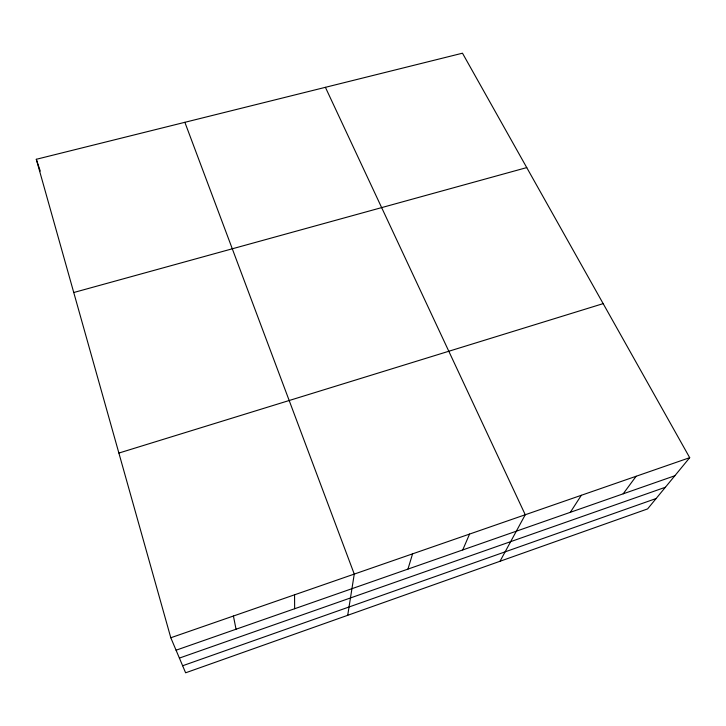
<?xml version="1.0" encoding="UTF-8"?>
<svg xmlns="http://www.w3.org/2000/svg" width="726" height="726" viewBox="0 0 726 726"><rect width="100%" height="100%" fill="white"/><g stroke="black" fill="none" stroke-linecap="round" stroke-linejoin="round"><path stroke-width="1.09" d="M347.709 615.303L354.261 574.085L184.867 122.313M407.948 569.102L412.577 553.847M462.734 549.936L469.559 534.073M500.005 561.271L525.252 514.743L325.402 87.32M570.346 512.302L581.335 495.286M623.171 493.825L636.13 476.274M689.7 457.679L647.592 508.917L185.62 672.802L170.801 637.755L36.3 159.293L462.48 53.198L689.7 457.679L170.801 637.755M182.643 665.751L656.141 498.517M179.395 658.083L665.397 487.255M176.064 650.206L674.853 475.748M118.882 453.06L603.161 303.631M73.753 292.514L526.749 167.597M36.3 159.293L40.248 171.055M233.418 616.02L236.041 629.224M294.556 594.803L294.647 608.733"/></g></svg>
